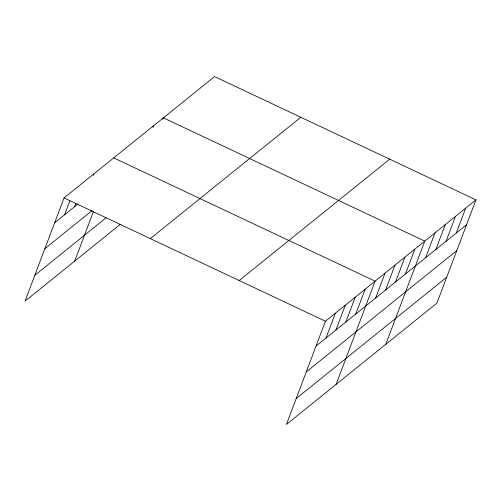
<?xml version="1.0" encoding="UTF-8"?>
<svg xmlns="http://www.w3.org/2000/svg" width="501" height="501" viewBox="0 0 501 501"><rect width="100%" height="100%" fill="white"/><g stroke="black" fill="none" stroke-linecap="round" stroke-linejoin="round"><path stroke-width="0.75" d="M475.95 199.874L325.431 321.21L286.434 424.41L436.953 303.074L475.95 199.874L214.566 76.59L64.047 197.926L25.05 301.126L120.303 224.342M64.585 214.791L69.833 200.888M74.517 206.781L75.901 203.124M93.292 175.369L93.85 173.903M74.718 261.084L93.462 211.485M152.899 127.317L153.45 125.851M162.831 119.307L163.389 117.848L424.773 241.125L385.776 344.325M325.969 338.069L335.369 313.2M335.902 330.059L345.302 305.19M345.84 322.055L355.234 297.187M355.773 314.046L365.166 289.177M336.108 384.367L375.105 281.167L113.714 157.884M375.637 298.026L385.037 273.158M385.576 290.023L394.97 265.154M395.508 282.013L404.908 257.145M405.441 274.003L414.841 249.135M425.612 257.746L435.012 232.877M435.845 249.492L445.245 224.623M446.084 241.244L455.478 216.376M456.317 232.99L465.717 208.122M54.647 222.795L78.024 203.951M44.883 248.646L92.215 210.489M34.819 275.281L106.112 217.81M150.306 238.614L300.819 117.272M239.177 280.529L389.69 159.193M316.037 346.078L466.55 224.742M306.268 371.93L456.787 250.588M296.204 398.558L446.723 277.222M64.047 197.926L325.431 321.21"/></g></svg>
